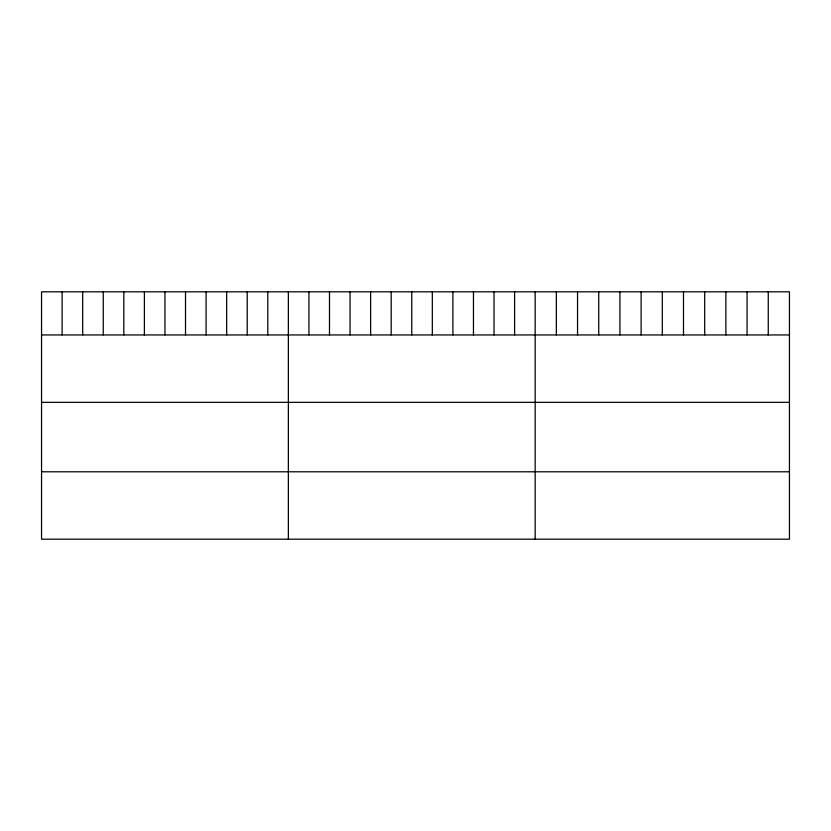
<?xml version="1.0" encoding="UTF-8"?>
<svg xmlns="http://www.w3.org/2000/svg" width="831" height="831" viewBox="0 0 831 831"><rect width="100%" height="100%" fill="white"/><g stroke="black" fill="none" stroke-linecap="round" stroke-linejoin="round"><path stroke-width="1.25" d="M789.45 334.945L789.45 539.184L41.55 539.184L41.55 291.816L789.45 291.816L789.45 334.945L41.55 334.945M41.55 402.339L789.45 402.339M41.55 471.79L789.45 471.79M768.26 291.816L768.26 334.945M747.069 291.816L747.069 334.945M725.879 291.816L725.879 334.945M704.688 291.816L704.688 334.945M683.498 291.816L683.498 334.945M662.307 291.816L662.307 334.945M641.117 291.816L641.117 334.945M619.926 291.816L619.926 334.945M598.736 291.816L598.736 334.945M577.545 291.816L577.545 334.945M556.355 291.816L556.355 334.945M535.164 291.816L535.164 539.184M514.597 291.816L514.597 334.945M494.03 291.816L494.03 334.945M473.462 291.816L473.462 334.945M452.895 291.816L452.895 334.945M432.328 291.816L432.328 334.945M411.76 291.816L411.76 334.945M391.193 291.816L391.193 334.945M370.626 291.816L370.626 334.945M350.059 291.816L350.059 334.945M329.492 291.816L329.492 334.945M308.924 291.816L308.924 334.945M288.357 291.816L288.357 539.184M267.79 291.816L267.79 334.945M247.223 291.816L247.223 334.945M226.655 291.816L226.655 334.945M206.088 291.816L206.088 334.945M185.521 291.816L185.521 334.945M164.954 291.816L164.954 334.945M144.386 291.816L144.386 334.945M123.819 291.816L123.819 334.945M103.252 291.816L103.252 334.945M82.684 291.816L82.684 334.945M62.117 291.816L62.117 334.945"/></g></svg>
